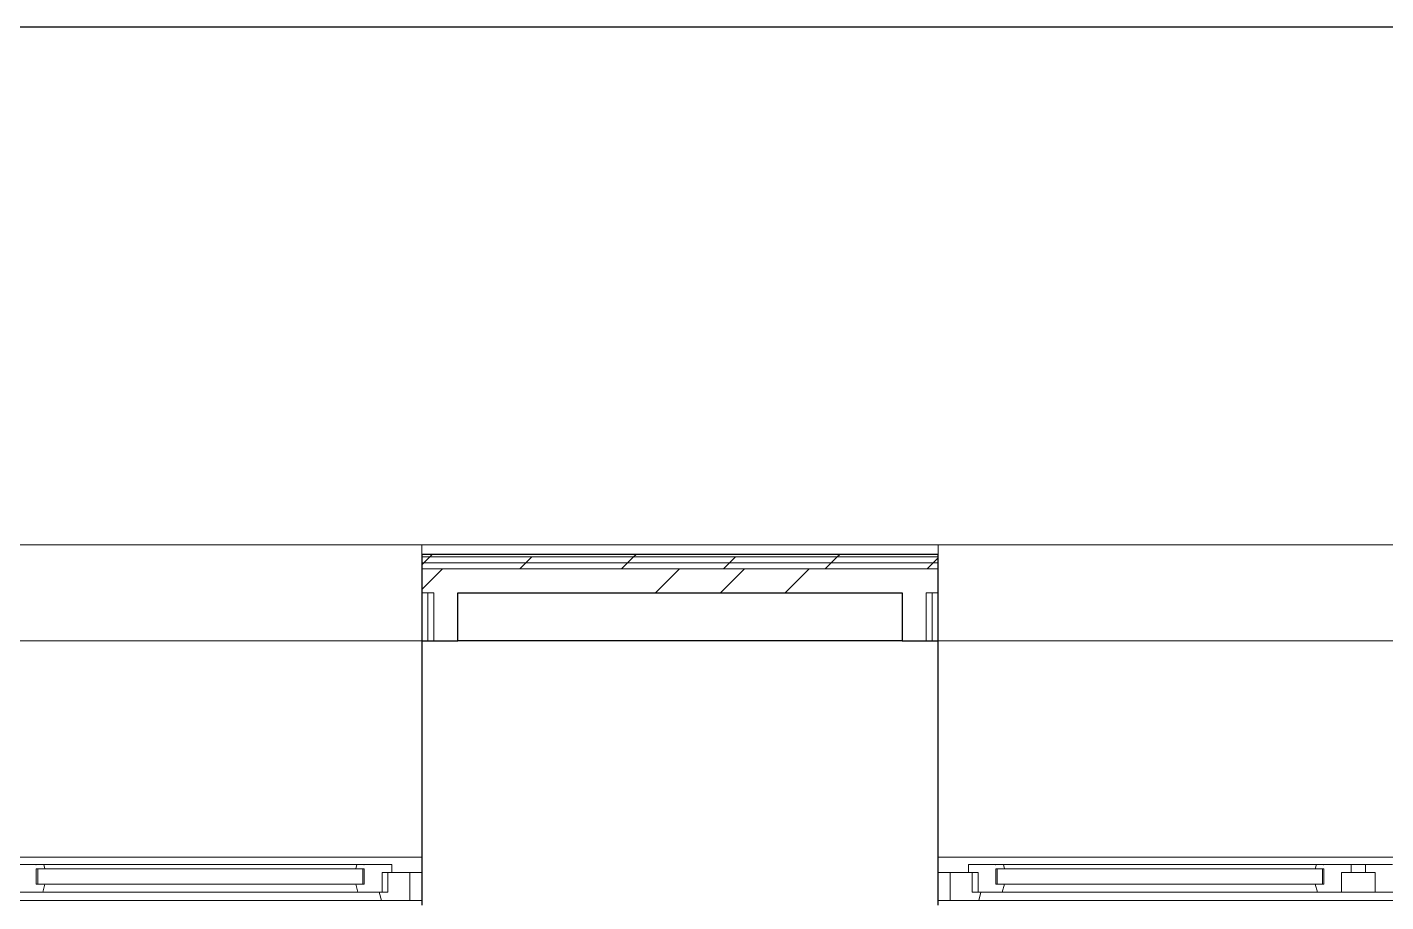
# Model space of a CAD drawing. Header units: millimetres. Extents: x -1073752 to 1436911, y -1379358 to 94781.
# Drawn here: x -1012804 to -1009975, y -882562 to -880742 of the extents above; entities that cross this region are included whole.
import ezdxf

# ---------------------------------------------------------------- set-up
doc = ezdxf.new("R2010")
doc.units = ezdxf.units.MM
doc.linetypes.add('ADSK_Линия сетки', pattern=[25, 20, -2.5, 0, -2.5])
for name, color, linetype, lineweight in [('_ Окна', 7, 'Continuous', 9), ('лс', 5, 'Continuous', 30), ('Ограждение', 252, 'Continuous', 9), ('Окна', 7, 'Continuous', 9), ('Оси', 252, 'Continuous', 9), ('Стены внутренние', 7, 'Continuous', 18), ('Стены наружные', 7, 'Continuous', 18), ('Стены штриховка', 7, 'Continuous', 9)]:
    doc.layers.add(name, color=color, linetype=linetype, lineweight=lineweight)

# ---------------------------------------------------------------- blocks, each defined once
blk = doc.blocks.new('1 этаж')
at = {"layer": '_ Окна', "color": 251, "lineweight": 18, "true_color": 0x636466}
for p, q in [((-20374.8, 14991.3), (-20430.8, 14991.3)), ((-20373.8, 14990.3), (-20374.8, 14991.3)), ((-20372.8, 14991.3), (-20373.8, 14990.3)), ((-20373.8, 14950.3), (-20373.8, 14982.3)), ((-20373.8, 14982.3), (-20355.8, 14982.3)), ((-20358.2, 14991.3), (-20372.8, 14991.3)), ((-20355.8, 14982.3), (-20358.2, 14991.3)), ((-19706.4, 14991.3), (-19708.8, 14982.3)), ((-19708.8, 14982.3), (-19690.8, 14982.3)), ((-19691.8, 14991.3), (-19706.4, 14991.3)), ((-19690.8, 14990.3), (-19691.8, 14991.3)), ((-19689.8, 14991.3), (-19690.8, 14990.3)), ((-19690.8, 14982.3), (-19690.8, 14950.3)), ((-19633.8, 14991.3), (-19689.8, 14991.3)), ((-19653.8, 14933.3), (-19653.8, 14974.3)), ((-19653.8, 14974.3), (-19633.8, 14974.3)), ((-19641.8, 14974.3), (-19641.8, 14933.3)), ((-19633.8, 14974.3), (-19633.8, 14991.3)), ((-19595.8, 14974.3), (-19633.8, 14974.3)), ((-19595.8, 14916.3), (-19595.8, 14974.3)), ((-18432.8, 14974.3), (-18470.8, 14974.3)), ((-18470.8, 14974.3), (-18470.8, 14916.3)), ((-18376.8, 14991.3), (-18432.8, 14991.3)), ((-18432.8, 14991.3), (-18432.8, 14974.3)), ((-18432.8, 14974.3), (-18412.8, 14974.3)), ((-18424.8, 14933.3), (-18424.8, 14974.3)), ((-18412.8, 14974.3), (-18412.8, 14933.3)), ((-18375.8, 14990.3), (-18376.8, 14991.3)), ((-18374.8, 14991.3), (-18375.8, 14990.3)), ((-18375.8, 14950.3), (-18375.8, 14982.3)), ((-18375.8, 14982.3), (-18357.8, 14982.3)), ((-18360.2, 14991.3), (-18374.8, 14991.3)), ((-18357.8, 14982.3), (-18360.2, 14991.3)), ((-17708.4, 14991.3), (-17710.8, 14982.3)), ((-17710.8, 14982.3), (-17692.8, 14982.3)), ((-17693.8, 14991.3), (-17708.4, 14991.3)), ((-17692.8, 14990.3), (-17693.8, 14991.3)), ((-17691.8, 14991.3), (-17692.8, 14990.3)), ((-17692.8, 14982.3), (-17692.8, 14950.3)), ((-17635.8, 14991.3), (-17691.8, 14991.3)), ((-17655.8, 14933.3), (-17655.8, 14974.3)), ((-17655.8, 14974.3), (-17635.8, 14974.3)), ((-17635.8, 14974.3), (-17635.8, 14991.3)), ((-17549.8, 14991.3), (-17605.8, 14991.3)), ((-17605.8, 14991.3), (-17605.8, 14974.3)), ((-17605.8, 14974.3), (-17585.8, 14974.3)), ((-17585.8, 14974.3), (-17585.8, 14933.3)), ((-20355.8, 14950.3), (-20373.8, 14950.3)), ((-20360.4, 14933.3), (-20355.8, 14950.3)), ((-19690.8, 14950.3), (-19708.8, 14950.3)), ((-19708.8, 14950.3), (-19704.2, 14933.3)), ((-18357.8, 14950.3), (-18375.8, 14950.3)), ((-18362.4, 14933.3), (-18357.8, 14950.3)), ((-17692.8, 14950.3), (-17710.8, 14950.3)), ((-17710.8, 14950.3), (-17706.2, 14933.3)), ((-20410.8, 14933.3), (-20360.4, 14933.3)), ((-19704.2, 14933.3), (-19653.8, 14933.3)), ((-19659.8, 14933.3), (-19655.2, 14916.3)), ((-19655.2, 14916.3), (-19595.8, 14916.3)), ((-19641.8, 14933.3), (-19653.8, 14933.3)), ((-18470.8, 14916.3), (-18411.4, 14916.3)), ((-18412.8, 14933.3), (-18424.8, 14933.3)), ((-18412.8, 14933.3), (-18362.4, 14933.3)), ((-18411.4, 14916.3), (-18406.8, 14933.3)), ((-17706.2, 14933.3), (-17655.8, 14933.3)), ((-17585.8, 14933.3), (-17535.4, 14933.3))]:
    blk.add_line(p, q, dxfattribs=at)
at = {"layer": '_ Окна', "color": 251, "true_color": 0x636466}
for p, q in [((-20370.8, 14982.3), (-20373.8, 14982.3)), ((-20373.8, 14982.3), (-20373.8, 14950.3)), ((-19693.8, 14982.3), (-20370.8, 14982.3)), ((-20370.8, 14982.3), (-20370.8, 14950.3)), ((-20370.8, 14950.3), (-20370.8, 14982.3)), ((-19693.8, 14950.3), (-19693.8, 14982.3)), ((-19693.8, 14982.3), (-19693.8, 14950.3)), ((-19690.8, 14982.3), (-19693.8, 14982.3)), ((-19690.8, 14950.3), (-19690.8, 14982.3)), ((-19570.8, 14974.3), (-19595.8, 14974.3)), ((-19595.8, 14974.3), (-19595.8, 14916.3)), ((-18470.8, 14974.3), (-18495.8, 14974.3)), ((-18470.8, 14916.3), (-18470.8, 14974.3)), ((-18372.8, 14982.3), (-18375.8, 14982.3)), ((-18375.8, 14982.3), (-18375.8, 14950.3)), ((-17695.8, 14982.3), (-18372.8, 14982.3)), ((-18372.8, 14982.3), (-18372.8, 14950.3)), ((-18372.8, 14950.3), (-18372.8, 14982.3)), ((-17695.8, 14950.3), (-17695.8, 14982.3)), ((-17695.8, 14982.3), (-17695.8, 14950.3)), ((-17692.8, 14982.3), (-17695.8, 14982.3)), ((-17692.8, 14950.3), (-17692.8, 14982.3)), ((-20373.8, 14950.3), (-20370.8, 14950.3)), ((-20370.8, 14950.3), (-19693.8, 14950.3)), ((-19693.8, 14950.3), (-19690.8, 14950.3)), ((-18375.8, 14950.3), (-18372.8, 14950.3)), ((-18372.8, 14950.3), (-17695.8, 14950.3)), ((-17695.8, 14950.3), (-17692.8, 14950.3)), ((-19595.8, 14916.3), (-19570.8, 14916.3)), ((-18495.8, 14916.3), (-18470.8, 14916.3))]:
    blk.add_line(p, q, dxfattribs=at)
at = {"layer": 'Ограждение', "color": 251, "true_color": 0x636466}
for p, q in [((-27566.2, 15656.3), (-13580.8, 15656.3)), ((-21320.8, 15656.3), (-19570.8, 15656.3)), ((-19570.8, 15656.3), (-19570.8, 15636.3)), ((-18495.8, 15636.3), (-18495.8, 15656.3)), ((-18495.8, 15656.3), (-16745.8, 15656.3)), ((-21320.8, 15456.3), (-19570.8, 15456.3)), ((-18495.8, 15456.3), (-16745.8, 15456.3)), ((-21320.8, 15006.3), (-19570.8, 15006.3)), ((-18495.8, 15006.3), (-16745.8, 15006.3))]:
    blk.add_line(p, q, dxfattribs=at)
at = {"layer": 'Окна', "color": 251, "true_color": 0x636466}
for p, q in [((-20372.8, 14991.3), (-20374.8, 14991.3)), ((-19706.4, 14991.3), (-20358.2, 14991.3)), ((-19689.8, 14991.3), (-19691.8, 14991.3)), ((-18374.8, 14991.3), (-18376.8, 14991.3)), ((-17708.4, 14991.3), (-18360.2, 14991.3)), ((-17691.8, 14991.3), (-17693.8, 14991.3)), ((-17635.8, 14991.3), (-17605.8, 14991.3)), ((-17605.8, 14974.3), (-17635.8, 14974.3)), ((-21236.4, 14916.3), (-19655.2, 14916.3)), ((-20360.4, 14933.3), (-19704.2, 14933.3)), ((-18411.4, 14916.3), (-16830.2, 14916.3)), ((-18362.4, 14933.3), (-17706.2, 14933.3)), ((-17585.8, 14933.3), (-17655.8, 14933.3))]:
    blk.add_line(p, q, dxfattribs=at)
at = {"layer": 'Оси', "color": 251, "linetype": 'ADSK_Линия сетки', "ltscale": 100, "true_color": 0x636466}
blk.add_line((-805.8, 15456.3), (-72528.1, 15456.3), dxfattribs=at)
at = {"layer": 'Стены внутренние', "color": 251, "lineweight": 30, "true_color": 0x636466}
for p, q in [((-19570.8, 15456.3), (-19570.8, 14906.3)), ((-18570.8, 15456.3), (-19495.8, 15456.3)), ((-18495.8, 14906.3), (-18495.8, 15456.3))]:
    blk.add_line(p, q, dxfattribs=at)
at = {"layer": 'Стены наружные', "color": 251, "lineweight": 30, "true_color": 0x636466}
for p, q in [((-18495.8, 15636.3), (-19570.8, 15636.3)), ((-19570.8, 15636.3), (-19570.8, 15456.3)), ((-18495.8, 15456.3), (-18495.8, 15636.3)), ((-19495.8, 15556.3), (-18570.8, 15556.3)), ((-19495.8, 15456.3), (-19495.8, 15556.3)), ((-18570.8, 15556.3), (-18570.8, 15456.3)), ((-19570.8, 15456.3), (-19495.8, 15456.3)), ((-18570.8, 15456.3), (-18495.8, 15456.3))]:
    blk.add_line(p, q, dxfattribs=at)
at = {"layer": 'Стены наружные', "color": 251, "linetype": 'Continuous', "lineweight": 9, "true_color": 0x636466}
for p, q in [((-19570.8, 15614.9), (-19566.9, 15618.8)), ((-19566.9, 15618.8), (-19554.4, 15631.3)), ((-19554.4, 15631.3), (-19549.4, 15636.3)), ((-19367.3, 15606.3), (-19354.8, 15618.8)), ((-19354.8, 15618.8), (-19342.3, 15631.3)), ((-19155.1, 15606.3), (-19142.6, 15618.8)), ((-19142.6, 15618.8), (-19130.1, 15631.3)), ((-19130.1, 15631.3), (-19125.1, 15636.3)), ((-18943, 15606.3), (-18930.5, 15618.8)), ((-18930.5, 15618.8), (-18918, 15631.3)), ((-18730.9, 15606.3), (-18718.4, 15618.8)), ((-18718.4, 15618.8), (-18705.9, 15631.3)), ((-18705.9, 15631.3), (-18700.9, 15636.3)), ((-18518.7, 15606.3), (-18506.2, 15618.8)), ((-18506.2, 15618.8), (-18495.8, 15629.2)), ((-19570.8, 15563.4), (-19527.9, 15606.3)), ((-19084.5, 15556.3), (-19034.5, 15606.3)), ((-18949.5, 15556.3), (-18899.5, 15606.3)), ((-18814.6, 15556.3), (-18764.6, 15606.3))]:
    blk.add_line(p, q, dxfattribs=at)
at = {"layer": 'Стены штриховка', "color": 251, "true_color": 0x636466}
for p, q in [((-19570.8, 15631.3), (-18495.8, 15631.3)), ((-18495.8, 15631.3), (-19570.8, 15631.3)), ((-18495.8, 15618.8), (-19570.8, 15618.8)), ((-18495.8, 15606.3), (-19570.8, 15606.3)), ((-19545.8, 15556.3), (-19570.8, 15556.3)), ((-19558.3, 15456.3), (-19558.3, 15556.3)), ((-19545.8, 15456.3), (-19545.8, 15556.3)), ((-18520.8, 15456.3), (-18520.8, 15556.3)), ((-18495.8, 15556.3), (-18520.8, 15556.3)), ((-18508.3, 15456.3), (-18508.3, 15556.3))]:
    blk.add_line(p, q, dxfattribs=at)

msp = doc.modelspace()

# ---------------------------------------------------------------- linework, layer by layer
at = {"layer": 'лс', "color": 5}
msp.add_line((-1005850.9, -880742.2), (-1018484.9, -880742.2), dxfattribs=at)

# ---------------------------------------------------------------- block references
msp.add_blockref('1 этаж', (-992411.4, -897475.7))

doc.saveas('drawing.dxf')
